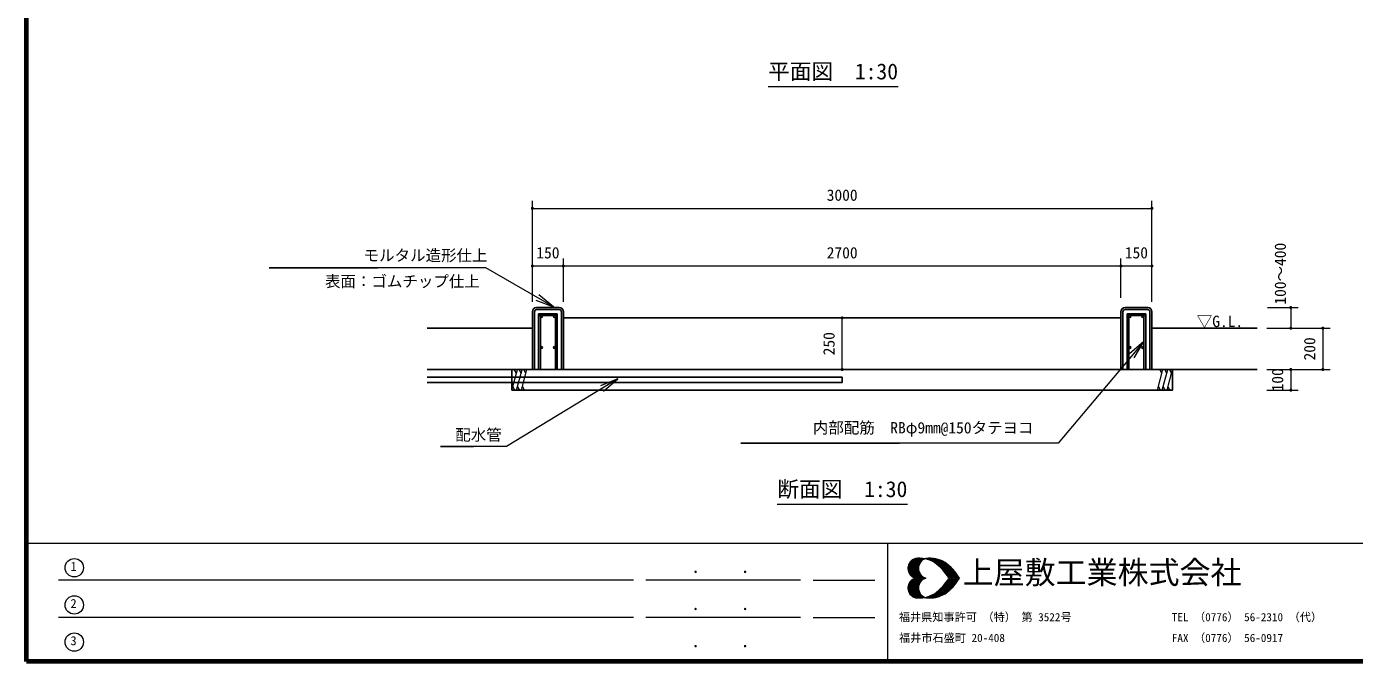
# Model space of a CAD drawing. Units: millimetres at full size, sheet at 1:30, with parts at other scales. Extents: x 450 to 12150, y 450 to 8460.
# Drawn here: x 450 to 6881, y 450 to 3525 of the extents above; entities that cross this region are included whole.
import ezdxf
from ezdxf.enums import TextEntityAlignment as Align

# ---------------------------------------------------------------- set-up
doc = ezdxf.new("R2010")
doc.units = ezdxf.units.MM
doc.header["$LTSCALE"] = 30
for name, color, linetype, lineweight in [('D-STR', 1, 'Continuous', 13), ('D-STR-DIM\u3000寸法線、寸法値', 7, 'Continuous', 13), ('D-STR-HTXT\u3000旗上げ', 7, 'Continuous', 13), ('D-STR-TXT\u3000文字列', 7, 'Continuous', 13), ('D-STR\u3000構造物外形線', 1, 'Continuous', 25), ('D-TTL', 7, 'Continuous', 70), ('D-TTL-FRAM', 7, 'Continuous', 13), ('D-TTL-TXT', 7, 'Continuous', 13)]:
    doc.layers.add(name, color=color, linetype=linetype, lineweight=lineweight)
doc.styles.add('ＭＳ ゴシック', font='')
doc.styles.get('ＭＳ ゴシック').set_extended_font_data('MS Gothic')

# ---------------------------------------------------------------- blocks, each defined once
blk = doc.blocks.new('filled_dot')
at = {"color": 0, "linetype": 'Continuous', "lineweight": -2, "const_width": 1.25}
blk.add_lwpolyline([(-0.625, 0, 1), (0.625, 0, 1)], format="xyb", close=True, dxfattribs=at)
blk = doc.blocks.new('open_arrow')
at = {"color": 0, "linetype": 'Continuous', "lineweight": -2}
blk.add_lwpolyline([(7.5, 1.25), (0, 0), (7.5, -1.25)], dxfattribs=at)

msp = doc.modelspace()

# ---------------------------------------------------------------- linework, layer by layer
at = {"layer": 'D-STR'}
for p, q in [((2800.01, 1764), (2826.81, 1864)), ((2822.12, 1846.48), (2812, 1864)), ((2823.3, 1764), (2850.1, 1864)), ((2845.4, 1846.48), (2835.29, 1864)), ((2846.59, 1764), (2873.39, 1864)), ((2868.69, 1846.48), (2858.58, 1864)), ((5926.64, 1764), (5953.44, 1864)), ((5948.74, 1846.48), (5938.63, 1864)), ((5949.93, 1764), (5976.73, 1864)), ((5972.03, 1846.48), (5961.92, 1864)), ((5973.22, 1764), (6000.01, 1864)), ((5995.32, 1846.48), (5985.21, 1864)), ((2814.82, 1764), (2804.71, 1781.52)), ((2838.11, 1764), (2828, 1781.52)), ((2861.4, 1764), (2851.29, 1781.52)), ((5941.45, 1764), (5931.34, 1781.52)), ((5964.74, 1764), (5954.62, 1781.52)), ((5988.03, 1764), (5977.91, 1781.52))]:
    msp.add_line(p, q, dxfattribs=at)
at = {"layer": 'D-STR-DIM\u3000寸法線、寸法値'}
for p, q in [((2900.01, 2192), (2900.01, 2680.66)), ((2900.01, 2644.66), (5900.01, 2644.66)), ((5900.01, 2192), (5900.01, 2680.66)), ((2900.01, 2192), (2900.01, 2401.55)), ((3050.01, 2192), (3050.01, 2401.55)), ((3050.01, 2192), (3050.01, 2401.55)), ((5750.01, 2212), (5750.01, 2401.55)), ((5750.01, 2212), (5750.01, 2401.55)), ((5900.01, 2212), (5900.01, 2401.55)), ((2900.01, 2365.55), (3050.01, 2365.55)), ((3050.01, 2365.55), (5750.01, 2365.55)), ((5750.01, 2365.55), (5900.01, 2365.55)), ((6459.08, 2164), (6608.45, 2164)), ((6572.45, 2164), (6572.45, 2064)), ((4400.01, 1864), (4400.01, 2114)), ((6457.41, 2064), (6608.45, 2064)), ((6457.41, 2064), (6763.9, 2064)), ((6727.9, 2064), (6727.9, 1864)), ((6457.41, 1864), (6763.9, 1864)), ((6457.41, 1864), (6608.45, 1864)), ((6572.45, 1864), (6572.45, 1764)), ((6457.41, 1764), (6608.45, 1764))]:
    msp.add_line(p, q, dxfattribs=at)
at = {"layer": 'D-STR-HTXT\u3000旗上げ'}
for points in [[(3001.66, 2167.29), (2673.89, 2356.27), (1624.3, 2356.27), (2149.1, 2356.27)], [(5861.01, 1999), (5446.56, 1507.98), (3909.45, 1507.98), (4678.01, 1507.98)], [(3313.91, 1818.57), (2774.43, 1491.58), (2454.43, 1491.58), (2614.43, 1491.58)]]:
    msp.add_lwpolyline(points, dxfattribs=at)
at = {"layer": 'D-STR-TXT\u3000文字列'}
for p, q in [((4040.97, 3234.37), (4670.97, 3234.37)), ((4085.9, 1211.1), (4715.9, 1211.1))]:
    msp.add_line(p, q, dxfattribs=at)
at = {"layer": 'D-STR\u3000構造物外形線'}
for p, q in [((2900.01, 2144), (2900.01, 1864)), ((2910.01, 2144), (2910.01, 1864)), ((2920.01, 2164), (3030.01, 2164)), ((2920.01, 2154), (3030.01, 2154)), ((2930.01, 2134), (2930.01, 1864)), ((2930.01, 2134), (3020.01, 2134)), ((2930.01, 2125), (3020.01, 2125)), ((2939.01, 2134), (2939.01, 1864)), ((3011.01, 2134), (3011.01, 1864)), ((3020.01, 2134), (3020.01, 1864)), ((3040.01, 2144), (3040.01, 1864)), ((3050.01, 2144), (3050.01, 1864)), ((5750.01, 2144), (5750.01, 1864)), ((5760.01, 2144), (5760.01, 1864)), ((5880.01, 2164), (5770.01, 2164)), ((5880.01, 2154), (5770.01, 2154)), ((5870.01, 2134), (5780.01, 2134)), ((5780.01, 2134), (5780.01, 1864)), ((5870.01, 2125), (5780.01, 2125)), ((5789.01, 2134), (5789.01, 1864)), ((5861.01, 2134), (5861.01, 1864)), ((5870.01, 2134), (5870.01, 1864)), ((5890.01, 2144), (5890.01, 1864)), ((5900.01, 2144), (5900.01, 1864)), ((2390.62, 2064), (2900.01, 2064)), ((3050.01, 2114), (5750.01, 2114)), ((5900.01, 2064), (6409.41, 2064)), ((2390.62, 1864), (6409.41, 1864)), ((4400.01, 1826.5), (2390.62, 1826.5)), ((4400.01, 1801.5), (2390.62, 1801.5)), ((4400.01, 1801.5), (4400.01, 1826.5))]:
    msp.add_line(p, q, dxfattribs=at)
msp.add_lwpolyline([(2800.01, 1764), (6000.01, 1764), (6000.01, 1864), (2800.01, 1864)], close=True, dxfattribs=at)
for centre in [(2943.51, 2120.5), (3006.51, 2120.5), (5793.51, 2120.5), (5856.51, 2120.5), (2943.51, 1970.5), (3006.51, 1970.5), (5793.51, 1970.5), (5856.51, 1970.5)]:
    msp.add_circle(centre, 4.5, dxfattribs=at)
for centre, radius, start, end in [((2920.01, 2144), 20, 90, 180), ((2920.01, 2144), 10, 90, 180), ((3030.01, 2144), 20, 0, 90), ((3030.01, 2144), 10, 0, 90), ((5770.01, 2144), 20, 90, 180), ((5770.01, 2144), 10, 90, 180), ((5880.01, 2144), 20, 0, 90), ((5880.01, 2144), 10, 0, 90)]:
    msp.add_arc(centre, radius, start, end, dxfattribs=at)
at = {"layer": 'D-TTL'}
msp.add_lwpolyline([(450, 450), (450, 8460), (12150, 8460), (12150, 450)], close=True, dxfattribs=at)
at = {"layer": 'D-TTL-FRAM'}
for p, q in [((450, 1023.66), (12150, 1023.66)), ((4618.84, 1023.66), (4618.84, 450)), ((3388.84, 843.66), (605.1, 843.66)), ((4198.84, 843.66), (3448.84, 843.66)), ((4258.84, 843.66), (4558.84, 843.66)), ((3388.84, 663.66), (605.1, 663.66)), ((4198.84, 663.66), (3448.84, 663.66)), ((4258.84, 663.66), (4558.84, 663.66))]:
    msp.add_line(p, q, dxfattribs=at)
at = {"layer": 'D-TTL-TXT'}
for p, q in [((4718.09, 901.17), (4766.22, 949.3)), ((4718.09, 901.8), (4766.22, 853.67)), ((4718.72, 894.3), (4773.72, 949.3)), ((4718.72, 908.67), (4758.72, 948.67)), ((4718.72, 908.05), (4773.72, 853.67)), ((4719.97, 888.67), (4780.59, 949.3)), ((4719.97, 913.67), (4780.59, 853.67)), ((4721.22, 883.05), (4786.84, 948.67)), ((4721.84, 918.67), (4748.72, 946.17)), ((4721.84, 919.3), (4787.47, 853.67)), ((4723.72, 878.67), (4793.72, 948.05)), ((4724.34, 923.67), (4794.34, 853.67)), ((4726.22, 928.67), (4773.09, 882.42)), ((4726.22, 873.67), (4774.34, 921.8)), ((4729.34, 869.92), (4770.59, 911.17)), ((4729.97, 932.42), (4769.97, 892.42)), ((4732.47, 866.17), (4769.34, 903.05)), ((4733.09, 936.17), (4769.34, 899.92)), ((4736.84, 939.3), (4769.34, 906.8)), ((4741.22, 941.8), (4770.59, 912.42)), ((4745.59, 944.92), (4772.47, 918.05)), ((4750.59, 946.8), (4774.34, 923.05)), ((4756.22, 948.67), (4776.84, 927.42)), ((4762.47, 949.3), (4779.97, 931.17)), ((4769.34, 949.3), (4783.09, 935.55)), ((4776.22, 949.3), (4786.84, 938.67)), ((4783.72, 949.3), (4791.22, 941.8)), ((4791.22, 948.67), (4795.59, 944.3)), ((4797.46, 944.92), (4799.34, 947.42)), ((4799.96, 946.8), (4800.59, 946.8)), ((4804.96, 946.17), (4808.09, 948.67)), ((4805.59, 948.67), (4808.71, 944.92)), ((4810.59, 944.3), (4815.59, 949.3)), ((4812.46, 948.67), (4819.34, 941.8)), ((4816.21, 943.05), (4823.09, 949.3)), ((4819.34, 948.67), (4829.96, 938.05)), ((4821.84, 941.17), (4829.96, 949.3)), ((4826.21, 949.3), (4844.34, 930.55)), ((4826.84, 939.3), (4836.84, 949.3)), ((4831.84, 936.8), (4843.09, 948.05)), ((4833.09, 948.67), (4928.71, 853.67)), ((4836.21, 934.3), (4848.71, 947.42)), ((4840.59, 948.67), (4935.59, 853.67)), ((4841.21, 932.42), (4854.96, 946.17)), ((4845.59, 929.3), (4860.59, 944.92)), ((4848.71, 947.42), (4942.46, 853.67)), ((4849.34, 926.8), (4866.21, 943.05)), ((4853.71, 923.67), (4871.84, 941.8)), ((4857.46, 946.17), (4949.96, 853.67)), ((4857.46, 920.55), (4876.84, 939.3)), ((4861.84, 917.42), (4881.84, 937.42)), ((4865.59, 914.3), (4886.21, 935.55)), ((4867.46, 943.05), (4956.84, 853.67)), ((4869.34, 911.17), (4891.21, 933.05)), ((4872.46, 907.42), (4895.59, 930.55)), ((4876.21, 904.3), (4899.96, 927.42)), ((4878.09, 939.3), (4963.71, 853.67)), ((4879.96, 900.55), (4903.71, 924.92)), ((4883.09, 896.8), (4908.09, 921.8)), ((4886.84, 893.05), (4911.84, 918.05)), ((4889.96, 889.3), (4915.59, 914.92)), ((4891.84, 932.42), (4960.59, 864.3)), ((4893.09, 885.55), (4919.34, 911.8)), ((4896.21, 881.8), (4923.09, 908.67)), ((4899.34, 878.05), (4926.84, 904.92)), ((4902.46, 873.67), (4930.59, 901.17)), ((4920.59, 911.17), (4937.46, 893.67)), ((4718.09, 804.92), (4766.22, 853.05)), ((4718.72, 893.67), (4759.34, 853.67)), ((4718.72, 798.67), (4773.72, 853.05)), ((4718.72, 813.05), (4759.34, 853.05)), ((4719.97, 793.05), (4780.59, 853.05)), ((4721.22, 884.92), (4750.59, 854.92)), ((4721.22, 821.8), (4750.59, 851.8)), ((4721.84, 787.42), (4787.47, 853.05)), ((4724.34, 783.05), (4794.34, 853.05)), ((4729.34, 836.8), (4770.59, 795.55)), ((4732.47, 840.55), (4769.34, 803.67)), ((4736.22, 863.05), (4769.34, 896.17)), ((4736.22, 843.67), (4769.34, 810.55)), ((4740.59, 859.92), (4771.22, 890.55)), ((4740.59, 846.8), (4771.22, 816.17)), ((4744.97, 857.42), (4772.47, 884.92)), ((4744.97, 849.3), (4772.47, 821.8)), ((4749.97, 854.92), (4774.34, 879.92)), ((4749.97, 851.8), (4774.34, 826.8)), ((4754.97, 853.67), (4776.84, 874.92)), ((4754.97, 853.05), (4776.84, 831.8)), ((4762.47, 853.67), (4779.97, 871.17)), ((4762.47, 853.05), (4779.97, 835.55)), ((4769.34, 853.67), (4783.09, 867.42)), ((4769.34, 853.05), (4783.09, 839.3)), ((4776.22, 853.67), (4786.22, 863.67)), ((4776.22, 853.05), (4786.22, 843.05)), ((4783.09, 853.67), (4790.59, 860.55)), ((4783.09, 853.05), (4790.59, 846.17)), ((4790.59, 853.67), (4794.97, 858.05)), ((4790.59, 853.05), (4794.97, 848.67)), ((4797.46, 853.67), (4799.96, 855.55)), ((4797.46, 853.05), (4799.96, 851.17)), ((4799.34, 855.55), (4801.84, 853.67)), ((4799.34, 851.17), (4801.84, 853.05)), ((4804.34, 853.67), (4804.96, 853.67)), ((4804.34, 853.05), (4804.96, 853.05)), ((4833.09, 758.05), (4928.71, 853.05)), ((4840.59, 758.05), (4935.59, 853.05)), ((4848.71, 759.3), (4942.46, 853.05)), ((4857.46, 760.55), (4949.96, 853.05)), ((4867.46, 763.67), (4956.84, 853.05)), ((4878.09, 767.42), (4963.71, 853.05)), ((4891.84, 774.3), (4960.59, 842.42)), ((4905.59, 869.92), (4933.71, 898.05)), ((4905.59, 869.3), (4921.21, 853.67)), ((4905.59, 837.42), (4921.21, 853.05)), ((4905.59, 836.8), (4933.71, 808.67)), ((4908.09, 865.55), (4936.84, 894.3)), ((4908.09, 841.17), (4936.84, 812.42)), ((4911.21, 861.17), (4940.59, 890.55)), ((4911.21, 845.55), (4940.59, 816.17)), ((4913.71, 856.8), (4943.71, 886.8)), ((4913.71, 849.92), (4943.71, 819.92)), ((4917.46, 853.67), (4946.84, 883.05)), ((4917.46, 853.05), (4946.84, 823.67)), ((4924.34, 853.67), (4949.96, 878.67)), ((4924.34, 853.05), (4949.96, 828.05)), ((4931.84, 853.67), (4953.09, 874.92)), ((4931.84, 853.05), (4953.09, 831.8)), ((4938.71, 853.67), (4956.21, 870.55)), ((4938.71, 853.05), (4956.21, 836.17)), ((4945.59, 853.67), (4958.71, 866.8)), ((4945.59, 853.05), (4958.71, 839.92)), ((4952.46, 853.67), (4961.84, 862.42)), ((4952.46, 853.05), (4961.84, 844.3)), ((4959.96, 853.67), (4964.34, 858.05)), ((4959.96, 853.05), (4964.34, 848.67)), ((4966.84, 853.67), (4967.46, 853.67)), ((4966.84, 853.05), (4967.46, 853.05)), ((4718.09, 805.55), (4766.22, 757.43)), ((4718.72, 812.42), (4773.72, 757.43)), ((4718.72, 798.05), (4758.72, 758.05)), ((4719.97, 818.05), (4780.59, 757.43)), ((4721.22, 823.67), (4786.84, 758.05)), ((4721.84, 788.05), (4748.72, 760.55)), ((4723.72, 828.05), (4793.72, 758.68)), ((4726.22, 833.05), (4774.34, 784.92)), ((4726.22, 778.05), (4773.09, 824.3)), ((4729.97, 774.3), (4769.97, 814.3)), ((4733.09, 770.55), (4769.34, 806.8)), ((4736.84, 767.42), (4769.34, 799.92)), ((4741.22, 764.92), (4770.59, 794.3)), ((4745.59, 761.8), (4772.47, 788.67)), ((4750.59, 759.92), (4774.34, 783.67)), ((4756.22, 758.05), (4776.84, 779.3)), ((4762.47, 757.43), (4779.97, 775.55)), ((4826.21, 757.43), (4844.34, 776.17)), ((4836.21, 772.42), (4848.71, 759.3)), ((4841.21, 774.3), (4854.96, 760.55)), ((4845.59, 777.42), (4860.59, 761.8)), ((4849.34, 779.92), (4866.21, 763.67)), ((4853.71, 783.05), (4871.84, 764.92)), ((4857.46, 786.17), (4876.84, 767.42)), ((4861.84, 789.3), (4881.84, 769.3)), ((4865.59, 792.42), (4886.21, 771.17)), ((4869.34, 795.55), (4891.21, 773.67)), ((4872.46, 799.3), (4895.59, 776.17)), ((4876.21, 802.42), (4899.96, 779.3)), ((4879.96, 806.17), (4903.71, 781.8)), ((4883.09, 809.92), (4908.09, 784.92)), ((4886.84, 813.67), (4911.84, 788.67)), ((4889.96, 817.42), (4915.59, 791.8)), ((4893.09, 821.17), (4919.34, 794.92)), ((4896.21, 824.92), (4923.09, 798.05)), ((4899.34, 828.67), (4926.84, 801.8)), ((4902.46, 833.05), (4930.59, 805.55)), ((4920.59, 795.55), (4937.46, 813.05)), ((4769.34, 757.43), (4783.09, 771.17)), ((4776.22, 757.43), (4786.84, 768.05)), ((4783.72, 757.43), (4791.22, 764.92)), ((4791.22, 758.05), (4795.59, 762.42)), ((4797.46, 761.8), (4799.34, 759.3)), ((4799.96, 759.92), (4800.59, 759.92)), ((4804.96, 760.55), (4808.09, 758.05)), ((4805.59, 758.05), (4808.71, 761.8)), ((4810.59, 762.42), (4815.59, 757.43)), ((4812.46, 758.05), (4819.34, 764.92)), ((4816.21, 763.67), (4823.09, 757.43)), ((4819.34, 758.05), (4829.96, 768.67)), ((4821.84, 765.55), (4829.96, 757.43)), ((4826.84, 767.42), (4836.84, 757.43)), ((4831.84, 769.92), (4843.09, 758.68))]:
    msp.add_line(p, q, dxfattribs=at)
for centre in [(680.98, 903.79), (680.98, 723.79), (680.98, 543.79)]:
    msp.add_circle(centre, 44.42, dxfattribs=at)
for centre, radius, start, end in [((4767.33, 901.04), 49.18, 105.2024, 254.7976), ((4773.56, 808.83), 140.97, 58.71735, 97.79751), ((4818.68, 901.04), 49.18, 105.2024, 254.7976), ((4824.91, 808.83), 140.97, 58.71735, 97.79751), ((4700.99, 725.76), 250.36, 30.69974, 54.3922), ((4752.34, 725.76), 250.36, 30.69974, 54.3922), ((4767.33, 806.12), 49.18, 105.2024, 254.7976), ((4818.68, 806.12), 49.18, 105.2024, 254.7976), ((4700.99, 981.4), 250.36, 305.6078, 329.30026), ((4752.34, 981.4), 250.36, 305.6078, 329.30026), ((4773.56, 898.33), 140.97, 262.20249, 301.28265), ((4824.91, 898.33), 140.97, 262.20249, 301.28265)]:
    msp.add_arc(centre, radius, start, end, dxfattribs=at)

# ---------------------------------------------------------------- block references
at = {"layer": 'D-STR-DIM\u3000寸法線、寸法値', "xscale": 6, "yscale": 6}
for p in [(2900.01, 2644.66), (2900.01, 2365.55), (3050.01, 2365.55), (5750.01, 2365.55)]:
    msp.add_blockref('filled_dot', p, dxfattribs=at)
for p, rotation in [((5900.01, 2644.66), 180), ((3050.01, 2365.55), 180), ((5750.01, 2365.55), 180), ((5900.01, 2365.55), 180), ((6572.45, 2164), 270), ((4400.01, 2114), 270), ((6572.45, 2064), 90), ((6727.9, 2064), 270), ((4400.01, 1864), 90), ((6572.45, 1864), 270), ((6727.9, 1864), 90), ((6572.45, 1764), 90)]:
    msp.add_blockref('filled_dot', p, dxfattribs=dict(at, rotation=rotation))
at = {"layer": 'D-STR-HTXT\u3000旗上げ', "xscale": 12, "yscale": 12}
for p, rotation in [((3001.66, 2167.29), 150), ((5861.01, 1999), 229.8), ((3313.91, 1818.57), 211.2)]:
    msp.add_blockref('open_arrow', p, dxfattribs=dict(at, rotation=rotation))

# ---------------------------------------------------------------- texts
at = {"layer": 'D-STR-DIM\u3000寸法線、寸法値', "style": 'ＭＳ ゴシック'}
for s, p in [('3000', (4400.01, 2708.79)), ('150', (2975.01, 2429.68)), ('2700', (4400.01, 2429.68)), ('150', (5825.01, 2429.68))]:
    msp.add_text(s, height=54.99, dxfattribs=at).set_placement(p, align=Align.MIDDLE_CENTER)
for s, p in [('100～400', (6521.67, 2328.09)), ('250', (4335.88, 1989)), ('200', (6663.77, 1964)), ('100', (6508.32, 1814))]:
    msp.add_text(s, height=54.99, rotation=90, dxfattribs=at).set_placement(p, align=Align.MIDDLE_CENTER)
msp.add_text('▽G.L.', height=54.99, dxfattribs=at).set_placement((6341.78, 2053.27), align=Align.BOTTOM_RIGHT)
at = {"layer": 'D-STR-HTXT\u3000旗上げ', "style": 'ＭＳ ゴシック'}
for s, p in [('モルタル造形仕上\u3000\u3000', (2832.41, 2372.89)), ('表面：ゴムチップ仕上', (2645.15, 2247.27)), ('内部配筋\u3000RBφ9mm@150タテヨコ', (5326.56, 1537.98)), ('配水管', (2751.12, 1503.46))]:
    msp.add_text(s, height=54.99, dxfattribs=at).set_placement(p, align=Align.BOTTOM_RIGHT)
at = {"layer": 'D-STR-TXT\u3000文字列', "style": 'ＭＳ ゴシック'}
for s, p in [('平面図\u30001:30', (4355.97, 3307.87)), ('断面図\u30001:30', (4400.9, 1284.6))]:
    msp.add_text(s, height=76.98, dxfattribs=at).set_placement(p, align=Align.MIDDLE_CENTER)
at = {"layer": 'D-TTL-FRAM', "style": 'ＭＳ ゴシック'}
for p in [(3667.49, 859.26), (3907.49, 859.26), (3667.49, 679.26), (3907.49, 679.26), (3667.49, 499.26), (3907.49, 499.26)]:
    msp.add_text('.', height=65.98, dxfattribs=at).set_placement(p, align=Align.BOTTOM_LEFT)
at = {"layer": 'D-TTL-TXT', "style": 'ＭＳ ゴシック'}
for s, height, p in [('1', 43.99, (662.65, 875.28)), ('上屋敷工業株式会社', 110, (4983.4, 793.23)), ('2', 43.99, (662.65, 695.28)), ('福井県知事許可 （特） 第 3522号', 39.59, (4674.44, 632.97)), ('TEL （0776） 56-2310 （代）', 39.59, (5996.4, 632.97)), ('福井市石盛町 20-408', 39.59, (4675.54, 532.22)), ('FAX （0776） 56-0917', 39.59, (5996.4, 532.22)), ('3', 43.99, (662.65, 515.28))]:
    msp.add_text(s, height=height, dxfattribs=at).set_placement(p, align=Align.BOTTOM_LEFT)

doc.saveas('drawing.dxf')
